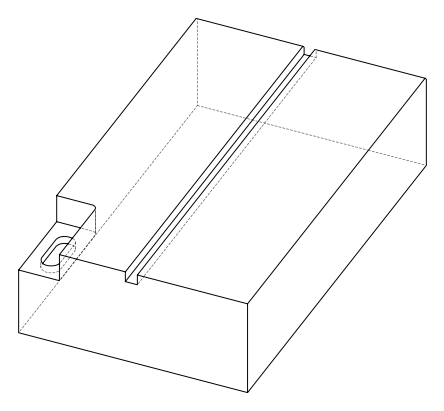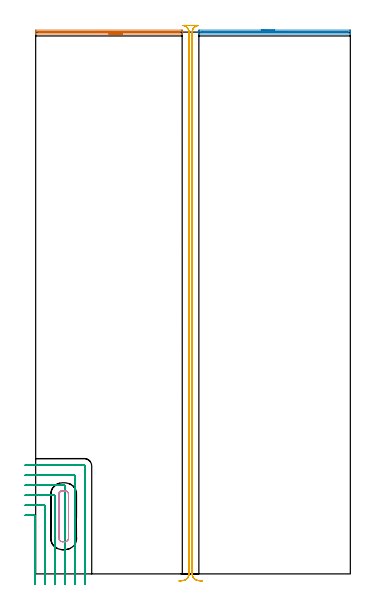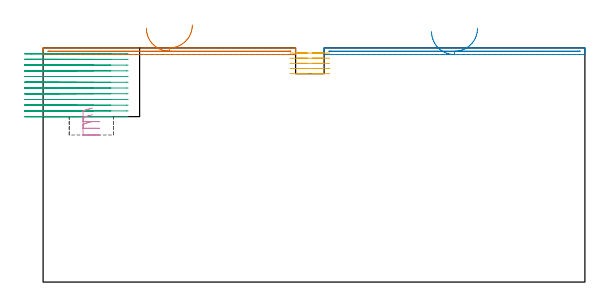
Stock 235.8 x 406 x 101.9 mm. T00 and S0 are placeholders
(PLAN: 5 operations, 3 tool changes, 29 min)
(1 AREA_MILL | FG_CHAMFER_SURFACE | UGT0205_001 | 1.89 min | 471 mm3)
(2 AREA_MILL_1 | FG_CHAMFER_SURFACE_1 | UGT0205_001 | 1.95 min | 486 mm3)
(3 MILL_CORNER_NOTCH_RECTANGULAR | CORNER_NOTCH_RECTANGULAR | NXT0201_013 | Follow Part, ap 2.5, ae 75% | 15.7 min | 108314 mm3)
(4 MILL_RECTANGULAR_POCKET | POCKET_RECTANGULAR_STRAIGHT | UGT0201_130 | Follow Part, ap 3, ae 75% | 0.81 min | 7193 mm3)
(5 MILL_RECTANGULAR_SLOT | SLOT_RECTANGULAR | NXT0201_013 | Follow Part, ap 2.5, ae 75% | 8.65 min | 56374 mm3)
(TOOL UGT0205_001 | Chamfer Mill 20 x 3 x 45 deg. | D20 FL50 Z2)
(TOOL NXT0201_013 | ENDMILL 10mm | D10 FL30 Z4)
(TOOL UGT0201_130 | Carbide End Mill 12.0 | D12 FL15 Z4)
(OP 1 AREA_MILL)
G17 G21 G94 G90
T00 M6
G54
G17 G0 G90 X64.95 Y404.6 S1061 M3
G43 Z111.9 H0
G94 G1 X64.912 Z111.028 F250.
X64.798 Z110.163
X64.609 Z109.312
X64.347 Z108.48
X64.013 Z107.674
X63.61 Z106.9
X63.142 Z106.164
X62.61 Z105.472
X62.021 Z104.829
X61.378 Z104.24
X60.686 Z103.708
X59.95 Z103.24
X59.176 Z102.837
X58.37 Z102.503
X57.538 Z102.241
X56.686 Z102.052
X55.822 Z101.938
X54.95 Z101.9
X0.142
X0.01 Y404.603 Z101.888
X0.006 Y404.635 Z101.856
X0. Y404.958 Z101.541
Y405.483 Z101.016
Y406.05 Z100.445
Y407.223 Z99.274
X0.002 Y407.491 Z99.006
X0.142 Y407.5 Z99.
X109.593
X109.758 Y407.497 Z99.003
X109.898 Y407.491 Z99.006
X109.9 Y407.223 Z99.274
Y406.939 Z99.557
Y406.333 Z100.163
Y406.05 Z100.445
Y405.483 Z101.016
Y404.957 Z101.542
X109.894 Y404.635 Z101.856
X109.89 Y404.603 Z101.888
X109.758 Y404.6 Z101.9
X54.95
Y406.014 Z100.486
X3.297
X2.404 Y406.016 Z100.484
X2.37 Y406.018 Z100.482
X2.067 Y406.05 Z100.45
X2.338 Y406.082 Z100.418
X2.37 Y406.084 Z100.416
X3.226 Y406.086 Z100.414
X106.603
X107.496 Y406.084 Z100.416
X107.53 Y406.082 Z100.418
X107.833 Y406.05 Z100.45
X107.562 Y406.018 Z100.482
X107.53 Y406.016 Z100.484
X106.675 Y406.014 Z100.486
X54.95
X54.078 Z100.524
X53.214 Z100.638
X52.362 Z100.826
X51.53 Z101.089
X50.724 Z101.423
X49.95 Z101.825
X49.214 Z102.294
X48.522 Z102.825
X47.879 Z103.415
X47.29 Z104.058
X46.758 Z104.75
X46.29 Z105.486
X45.887 Z106.26
X45.553 Z107.066
X45.291 Z107.898
X45.102 Z108.749
X44.988 Z109.614
X44.95 Z110.486
G0 Z111.9
M5
M2
(OP 2 AREA_MILL_1)
G17 G21 G94 G90
T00 M6
G54
G17 G0 G90 X169.05 Y407.5 S1061 M3
G43 Z111.9 H0
Z109.
G94 G1 X169.088 Z108.128 F250.
X169.202 Z107.264
X169.391 Z106.412
X169.653 Z105.58
X169.987 Z104.774
X170.39 Z104.
X170.859 Z103.264
X171.39 Z102.572
X171.979 Z101.929
X172.622 Z101.34
X173.314 Z100.808
X174.05 Z100.34
X174.824 Z99.937
X175.63 Z99.603
X176.462 Z99.341
X177.314 Z99.152
X178.178 Z99.038
X179.05 Z99.
X235.49
X235.655 Y407.497 Z99.003
X235.798 Y407.491 Z99.005
X235.8 Y406.34 Z100.157
Y406.05 Z100.445
Y405.471 Z101.029
Y405.161 Z101.338
Y404.964 Z101.535
X235.79 Y404.651 Z101.841
X235.782 Y404.633 Z101.859
X235.759 Y404.604 Z101.889
X235.655 Y404.6 Z101.9
X122.445
X122.31 Y404.603 Z101.888
X122.308 Y404.636 Z101.856
X122.3 Y404.965 Z101.534
Y405.471 Z101.028
Y406.05 Z100.445
Y407.228 Z99.268
X122.302 Y407.491 Z99.006
X122.445 Y407.5 Z99.
X179.05
Y406.086 Z100.414
X232.499
X233.392 Y406.084 Z100.416
X233.426 Y406.082 Z100.418
X233.732 Y406.05 Z100.45
X233.458 Y406.018 Z100.482
X233.426 Y406.016 Z100.484
X232.571 Y406.014 Z100.486
X125.601
X124.708 Y406.016 Z100.484
X124.674 Y406.018 Z100.482
X124.368 Y406.05 Z100.45
X124.642 Y406.082 Z100.418
X124.674 Y406.084 Z100.416
X125.529 Y406.086 Z100.414
X179.05
X179.922 Z100.452
X180.787 Z100.566
X181.638 Z100.755
X182.47 Z101.017
X183.276 Z101.351
X184.05 Z101.754
X184.786 Z102.223
X185.478 Z102.754
X186.121 Z103.343
X186.71 Z103.986
X187.242 Z104.678
X187.71 Z105.414
X188.113 Z106.188
X188.447 Z106.994
X188.709 Z107.826
X188.898 Z108.678
X189.012 Z109.543
X189.05 Z110.414
G0 Z111.9
M5
M2
(OP 3 MILL_CORNER_NOTCH_RECTANGULAR)
G17 G21 G94 G90
T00 M6
G54
G17 G0 G90 X-0.5 Y-7.975 S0 M3
G43 Z111.9 H0
Z99.408
G94 G1 Y-4.975 F250.
Y43.404 F500.
G3 X-0.996 Y43.9 R0.5
G1 X-5.
X-8. F250.
G0 Z111.9
X7. Y-8.
Z99.408
G1 Y-5.
Y50.904 F500.
G3 X6.504 Y51.4 R0.5
G1 X-5.
X-8. F250.
G0 Z111.9
X14.5 Y-8.
Z99.408
G1 Y-5.
Y58.404 F500.
G3 X14.004 Y58.9 R0.5
G1 X-5.
X-8. F250.
G0 Z111.9
X22. Y-8.
Z99.408
G1 Y-5.
Y65.903 F500.
G3 X21.503 Y66.4 R0.5
G1 X-5.
X-8. F250.
G0 Z111.9
X29.5 Y-8.
Z99.408
G1 Y-5.
Y73.403 F500.
G3 X29.003 Y73.9 R0.5
G1 X-5.
X-8. F250.
G0 Z111.9
X37. Y-8.
Z99.408
G1 Y-5.
Y80.8 F500.
G3 X36.4 Y81.4 R0.6
G1 X-5.
X-8. F250.
G0 Z111.9
X-0.5 Y-7.975
Z96.917
G1 Y-4.975
Y43.404 F500.
G3 X-0.996 Y43.9 R0.5
G1 X-5.
X-8. F250.
G0 Z111.9
X7. Y-8.
Z96.917
G1 Y-5.
Y50.904 F500.
G3 X6.504 Y51.4 R0.5
G1 X-5.
X-8. F250.
G0 Z111.9
X14.5 Y-8.
Z96.917
G1 Y-5.
Y58.404 F500.
G3 X14.004 Y58.9 R0.5
G1 X-5.
X-8. F250.
G0 Z111.9
X22. Y-8.
Z96.917
G1 Y-5.
Y65.903 F500.
G3 X21.503 Y66.4 R0.5
G1 X-5.
X-8. F250.
G0 Z111.9
X29.5 Y-8.
Z96.917
G1 Y-5.
Y73.403 F500.
G3 X29.003 Y73.9 R0.5
G1 X-5.
X-8. F250.
G0 Z111.9
X37. Y-8.
Z96.917
G1 Y-5.
Y80.8 F500.
G3 X36.4 Y81.4 R0.6
G1 X-5.
X-8. F250.
G0 Z111.9
X-0.5 Y-7.975
Z94.425
G1 Y-4.975
Y43.404 F500.
G3 X-0.996 Y43.9 R0.5
G1 X-5.
X-8. F250.
G0 Z111.9
X7. Y-8.
Z94.425
G1 Y-5.
Y50.904 F500.
G3 X6.504 Y51.4 R0.5
G1 X-5.
X-8. F250.
G0 Z111.9
X14.5 Y-8.
Z94.425
G1 Y-5.
Y58.404 F500.
G3 X14.004 Y58.9 R0.5
G1 X-5.
X-8. F250.
G0 Z111.9
X22. Y-8.
Z94.425
G1 Y-5.
Y65.903 F500.
G3 X21.503 Y66.4 R0.5
G1 X-5.
X-8. F250.
G0 Z111.9
X29.5 Y-8.
Z94.425
G1 Y-5.
Y73.403 F500.
G3 X29.003 Y73.9 R0.5
G1 X-5.
X-8. F250.
G0 Z111.9
X37. Y-8.
Z94.425
G1 Y-5.
Y80.8 F500.
G3 X36.4 Y81.4 R0.6
G1 X-5.
X-8. F250.
G0 Z111.9
X-0.5 Y-7.975
Z91.933
G1 Y-4.975
Y43.404 F500.
G3 X-0.996 Y43.9 R0.5
G1 X-5.
X-8. F250.
G0 Z111.9
X7. Y-8.
Z91.933
G1 Y-5.
Y50.904 F500.
G3 X6.504 Y51.4 R0.5
G1 X-5.
X-8. F250.
G0 Z111.9
X14.5 Y-8.
Z91.933
G1 Y-5.
Y58.404 F500.
G3 X14.004 Y58.9 R0.5
G1 X-5.
X-8. F250.
G0 Z111.9
X22. Y-8.
Z91.933
G1 Y-5.
Y65.903 F500.
G3 X21.503 Y66.4 R0.5
G1 X-5.
X-8. F250.
G0 Z111.9
X29.5 Y-8.
Z91.933
G1 Y-5.
Y73.403 F500.
G3 X29.003 Y73.9 R0.5
G1 X-5.
X-8. F250.
G0 Z111.9
X37. Y-8.
Z91.933
G1 Y-5.
Y80.8 F500.
G3 X36.4 Y81.4 R0.6
G1 X-5.
X-8. F250.
G0 Z111.9
X-0.5 Y-7.975
Z89.442
G1 Y-4.975
Y43.404 F500.
G3 X-0.996 Y43.9 R0.5
G1 X-5.
X-8. F250.
G0 Z111.9
X7. Y-8.
Z89.442
G1 Y-5.
Y50.904 F500.
G3 X6.504 Y51.4 R0.5
G1 X-5.
X-8. F250.
G0 Z111.9
X14.5 Y-8.
Z89.442
G1 Y-5.
Y58.404 F500.
G3 X14.004 Y58.9 R0.5
G1 X-5.
X-8. F250.
G0 Z111.9
X22. Y-8.
Z89.442
G1 Y-5.
Y65.903 F500.
G3 X21.503 Y66.4 R0.5
G1 X-5.
X-8. F250.
G0 Z111.9
X29.5 Y-8.
Z89.442
G1 Y-5.
Y73.403 F500.
G3 X29.003 Y73.9 R0.5
G1 X-5.
X-8. F250.
G0 Z111.9
X37. Y-8.
Z89.442
G1 Y-5.
Y80.8 F500.
G3 X36.4 Y81.4 R0.6
G1 X-5.
X-8. F250.
G0 Z111.9
X-0.5 Y-7.975
Z86.95
G1 Y-4.975
Y43.404 F500.
G3 X-0.996 Y43.9 R0.5
G1 X-5.
X-8. F250.
G0 Z111.9
X7. Y-8.
Z86.95
G1 Y-5.
Y50.904 F500.
G3 X6.504 Y51.4 R0.5
G1 X-5.
X-8. F250.
G0 Z111.9
X14.5 Y-8.
Z86.95
G1 Y-5.
Y58.404 F500.
G3 X14.004 Y58.9 R0.5
G1 X-5.
X-8. F250.
G0 Z111.9
X22. Y-8.
Z86.95
G1 Y-5.
Y65.903 F500.
G3 X21.503 Y66.4 R0.5
G1 X-5.
X-8. F250.
G0 Z111.9
X29.5 Y-8.
Z86.95
G1 Y-5.
Y73.403 F500.
G3 X29.003 Y73.9 R0.5
G1 X-5.
X-8. F250.
G0 Z111.9
X37. Y-8.
Z86.95
G1 Y-5.
Y80.8 F500.
G3 X36.4 Y81.4 R0.6
G1 X-5.
X-8. F250.
G0 Z111.9
X-0.5 Y-7.975
Z84.458
G1 Y-4.975
Y43.404 F500.
G3 X-0.996 Y43.9 R0.5
G1 X-5.
X-8. F250.
G0 Z111.9
X7. Y-8.
Z84.458
G1 Y-5.
Y50.904 F500.
G3 X6.504 Y51.4 R0.5
G1 X-5.
X-8. F250.
G0 Z111.9
X14.5 Y-8.
Z84.458
G1 Y-5.
Y58.404 F500.
G3 X14.004 Y58.9 R0.5
G1 X-5.
X-8. F250.
G0 Z111.9
X22. Y-8.
Z84.458
G1 Y-5.
Y65.903 F500.
G3 X21.503 Y66.4 R0.5
G1 X-5.
X-8. F250.
G0 Z111.9
X29.5 Y-8.
Z84.458
G1 Y-5.
Y73.403 F500.
G3 X29.003 Y73.9 R0.5
G1 X-5.
X-8. F250.
G0 Z111.9
X37. Y-8.
Z84.458
G1 Y-5.
Y80.8 F500.
G3 X36.4 Y81.4 R0.6
G1 X-5.
X-8. F250.
G0 Z111.9
X-0.5 Y-7.975
Z81.967
G1 Y-4.975
Y43.404 F500.
G3 X-0.996 Y43.9 R0.5
G1 X-5.
X-8. F250.
G0 Z111.9
X7. Y-8.
Z81.967
G1 Y-5.
Y50.904 F500.
G3 X6.504 Y51.4 R0.5
G1 X-5.
X-8. F250.
G0 Z111.9
X14.5 Y-8.
Z81.967
G1 Y-5.
Y58.404 F500.
G3 X14.004 Y58.9 R0.5
G1 X-5.
X-8. F250.
G0 Z111.9
X22. Y-8.
Z81.967
G1 Y-5.
Y65.903 F500.
G3 X21.503 Y66.4 R0.5
G1 X-5.
X-8. F250.
G0 Z111.9
X29.5 Y-8.
Z81.967
G1 Y-5.
Y73.403 F500.
G3 X29.003 Y73.9 R0.5
G1 X-5.
X-8. F250.
G0 Z111.9
X37. Y-8.
Z81.967
G1 Y-5.
Y80.8 F500.
G3 X36.4 Y81.4 R0.6
G1 X-5.
X-8. F250.
G0 Z111.9
X-0.5 Y-7.975
Z79.475
G1 Y-4.975
Y43.404 F500.
G3 X-0.996 Y43.9 R0.5
G1 X-5.
X-8. F250.
G0 Z111.9
X7. Y-8.
Z79.475
G1 Y-5.
Y50.904 F500.
G3 X6.504 Y51.4 R0.5
G1 X-5.
X-8. F250.
G0 Z111.9
X14.5 Y-8.
Z79.475
G1 Y-5.
Y58.404 F500.
G3 X14.004 Y58.9 R0.5
G1 X-5.
X-8. F250.
G0 Z111.9
X22. Y-8.
Z79.475
G1 Y-5.
Y65.903 F500.
G3 X21.503 Y66.4 R0.5
G1 X-5.
X-8. F250.
G0 Z111.9
X29.5 Y-8.
Z79.475
G1 Y-5.
Y73.403 F500.
G3 X29.003 Y73.9 R0.5
G1 X-5.
X-8. F250.
G0 Z111.9
X37. Y-8.
Z79.475
G1 Y-5.
Y80.8 F500.
G3 X36.4 Y81.4 R0.6
G1 X-5.
X-8. F250.
G0 Z111.9
X-0.5 Y-7.975
Z76.983
G1 Y-4.975
Y43.404 F500.
G3 X-0.996 Y43.9 R0.5
G1 X-5.
X-8. F250.
G0 Z111.9
X7. Y-8.
Z76.983
G1 Y-5.
Y50.904 F500.
G3 X6.504 Y51.4 R0.5
G1 X-5.
X-8. F250.
G0 Z111.9
X14.5 Y-8.
Z76.983
G1 Y-5.
Y58.404 F500.
G3 X14.004 Y58.9 R0.5
G1 X-5.
X-8. F250.
G0 Z111.9
X22. Y-8.
Z76.983
G1 Y-5.
Y65.903 F500.
G3 X21.503 Y66.4 R0.5
G1 X-5.
X-8. F250.
G0 Z111.9
X29.5 Y-8.
Z76.983
G1 Y-5.
Y73.403 F500.
G3 X29.003 Y73.9 R0.5
G1 X-5.
X-8. F250.
G0 Z111.9
X37. Y-8.
Z76.983
G1 Y-5.
Y80.8 F500.
G3 X36.4 Y81.4 R0.6
G1 X-5.
X-8. F250.
G0 Z111.9
X-0.5 Y-7.975
Z74.492
G1 Y-4.975
Y43.404 F500.
G3 X-0.996 Y43.9 R0.5
G1 X-5.
X-8. F250.
G0 Z111.9
X7. Y-8.
Z74.492
G1 Y-5.
Y50.904 F500.
G3 X6.504 Y51.4 R0.5
G1 X-5.
X-8. F250.
G0 Z111.9
X14.5 Y-8.
Z74.492
G1 Y-5.
Y58.404 F500.
G3 X14.004 Y58.9 R0.5
G1 X-5.
X-8. F250.
G0 Z111.9
X22. Y-8.
Z74.492
G1 Y-5.
Y65.903 F500.
G3 X21.503 Y66.4 R0.5
G1 X-5.
X-8. F250.
G0 Z111.9
X29.5 Y-8.
Z74.492
G1 Y-5.
Y73.403 F500.
G3 X29.003 Y73.9 R0.5
G1 X-5.
X-8. F250.
G0 Z111.9
X37. Y-8.
Z74.492
G1 Y-5.
Y80.8 F500.
G3 X36.4 Y81.4 R0.6
G1 X-5.
X-8. F250.
G0 Z111.9
X-0.5 Y-7.975
Z72.
G1 Y-4.975
Y43.404 F500.
G3 X-0.996 Y43.9 R0.5
G1 X-5.
X-8. F250.
G0 Z111.9
X7. Y-8.
Z72.
G1 Y-5.
Y50.904 F500.
G3 X6.504 Y51.4 R0.5
G1 X-5.
X-8. F250.
G0 Z111.9
X14.5 Y-8.
Z72.
G1 Y-5.
Y58.404 F500.
G3 X14.004 Y58.9 R0.5
G1 X-5.
X-8. F250.
G0 Z111.9
X22. Y-8.
Z72.
G1 Y-5.
Y65.903 F500.
G3 X21.503 Y66.4 R0.5
G1 X-5.
X-8. F250.
G0 Z111.9
X29.5 Y-8.
Z72.
G1 Y-5.
Y73.403 F500.
G3 X29.003 Y73.9 R0.5
G1 X-5.
X-8. F250.
G0 Z111.9
X37. Y-8.
Z72.
G1 Y-5.
Y80.8 F500.
G3 X36.4 Y81.4 R0.6
G1 X-5.
X-8. F250.
G0 Z111.9
M5
M2
(OP 4 MILL_RECTANGULAR_POCKET)
G17 G21 G94 G90
T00 M6
G54
G17 G0 G90 X21.532 Y62.3 S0 M3
G43 Z111.9 H0
Z75.746
G94 G1 X20.1 Z75.362 F250.
X19.936 Z75.318
X19.505 Y62.239 Z75.202
X19.09 Y62.109 Z75.085
X18.7 Y61.915 Z74.969
X18.347 Y61.66 Z74.852
X18.04 Y61.353 Z74.735
X17.785 Y61. Z74.619
X17.591 Y60.61 Z74.502
X17.461 Y60.195 Z74.386
X17.4 Y59.764 Z74.269
Y59.6 Z74.225
Y43.2 Z69.831
Y26.8 F500.
G3 X20.1 Y24.1 R2.7
G1 X21.9
G3 X24.6 Y26.8 R2.7
G1 Y59.6
G3 X21.9 Y62.3 R2.7
G1 X20.1
G3 X17.4 Y59.6 R2.7
G1 Y43.2
Y42.2
G0 X21.532 Y62.3 Z72.831
G1 X20.1 Z72.447 F250.
X19.936 Z72.403
X19.505 Y62.239 Z72.286
X19.09 Y62.109 Z72.17
X18.7 Y61.915 Z72.053
X18.347 Y61.66 Z71.937
X18.04 Y61.353 Z71.82
X17.785 Y61. Z71.704
X17.591 Y60.61 Z71.587
X17.461 Y60.195 Z71.47
X17.4 Y59.764 Z71.354
Y59.6 Z71.31
Y43.2 Z66.915
Y26.8 F500.
G3 X20.1 Y24.1 R2.7
G1 X21.9
G3 X24.6 Y26.8 R2.7
G1 Y59.6
G3 X21.9 Y62.3 R2.7
G1 X20.1
G3 X17.4 Y59.6 R2.7
G1 Y43.2
Y42.2
G0 X21.532 Y62.3 Z69.915
G1 X20.1 Z69.532 F250.
X19.936 Z69.488
X19.505 Y62.239 Z69.371
X19.09 Y62.109 Z69.254
X18.7 Y61.915 Z69.138
X18.347 Y61.66 Z69.021
X18.04 Y61.353 Z68.905
X17.785 Y61. Z68.788
X17.591 Y60.61 Z68.672
X17.461 Y60.195 Z68.555
X17.4 Y59.764 Z68.438
Y59.6 Z68.394
Y43.2 Z64.
Y26.8 F500.
G3 X20.1 Y24.1 R2.7
G1 X21.9
G3 X24.6 Y26.8 R2.7
G1 Y59.6
G3 X21.9 Y62.3 R2.7
G1 X20.1
G3 X17.4 Y59.6 R2.7
G1 Y43.2
Y42.2
G0 Z111.9
M5
M2
(OP 5 MILL_RECTANGULAR_SLOT)
G17 G21 G94 G90
T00 M6
G54
G17 G0 G90 X124.735 Y-5.298 S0 M3
G43 Z111.9 H0
Z99.66
G94 G1 X121.753 Y-4.97 F250.
G2 X117.3 Y0. R5. F500.
G1 Y406.
G2 X121.408 Y410.92 R5.
G1 X121.412 Y410.949
G3 X120.702 Y411. R5.
G1 X111.489
G3 X110.785 Y410.95 R5.
G1 X110.789 Y410.92
G2 X114.9 Y406. R5.
G1 Y0.
G2 X110.447 Y-4.97 R5.
G1 X107.465 Y-5.298 F250.
G0 X124.735 Z97.42
G1 X121.753 Y-4.97
G2 X117.3 Y0. R5. F500.
G1 Y406.
G2 X121.753 Y410.97 R5.
G1 Y411.
X110.447
Y410.97
G2 X114.9 Y406. R5.
G1 Y0.
G2 X110.447 Y-4.97 R5.
G1 X107.465 Y-5.298 F250.
G0 X124.735 Z95.18
G1 X121.753 Y-4.97
G2 X117.3 Y0. R5. F500.
G1 Y406.
G2 X121.753 Y410.97 R5.
G1 Y411.
X110.447
Y410.97
G2 X114.9 Y406. R5.
G1 Y0.
G2 X110.447 Y-4.97 R5.
G1 X107.465 Y-5.298 F250.
G0 X124.735 Z92.94
G1 X121.753 Y-4.97
G2 X117.3 Y0. R5. F500.
G1 Y406.
G2 X121.753 Y410.97 R5.
G1 Y411.
X110.447
Y410.97
G2 X114.9 Y406. R5.
G1 Y0.
G2 X110.447 Y-4.97 R5.
G1 X107.465 Y-5.298 F250.
G0 X124.735 Z90.7
G1 X121.753 Y-4.97
G2 X117.3 Y0. R5. F500.
G1 Y406.
G2 X121.753 Y410.97 R5.
G1 Y411.
X110.447
Y410.97
G2 X114.9 Y406. R5.
G1 Y0.
G2 X110.447 Y-4.97 R5.
G1 X107.465 Y-5.298 F250.
G0 Z111.9
M5
M2
